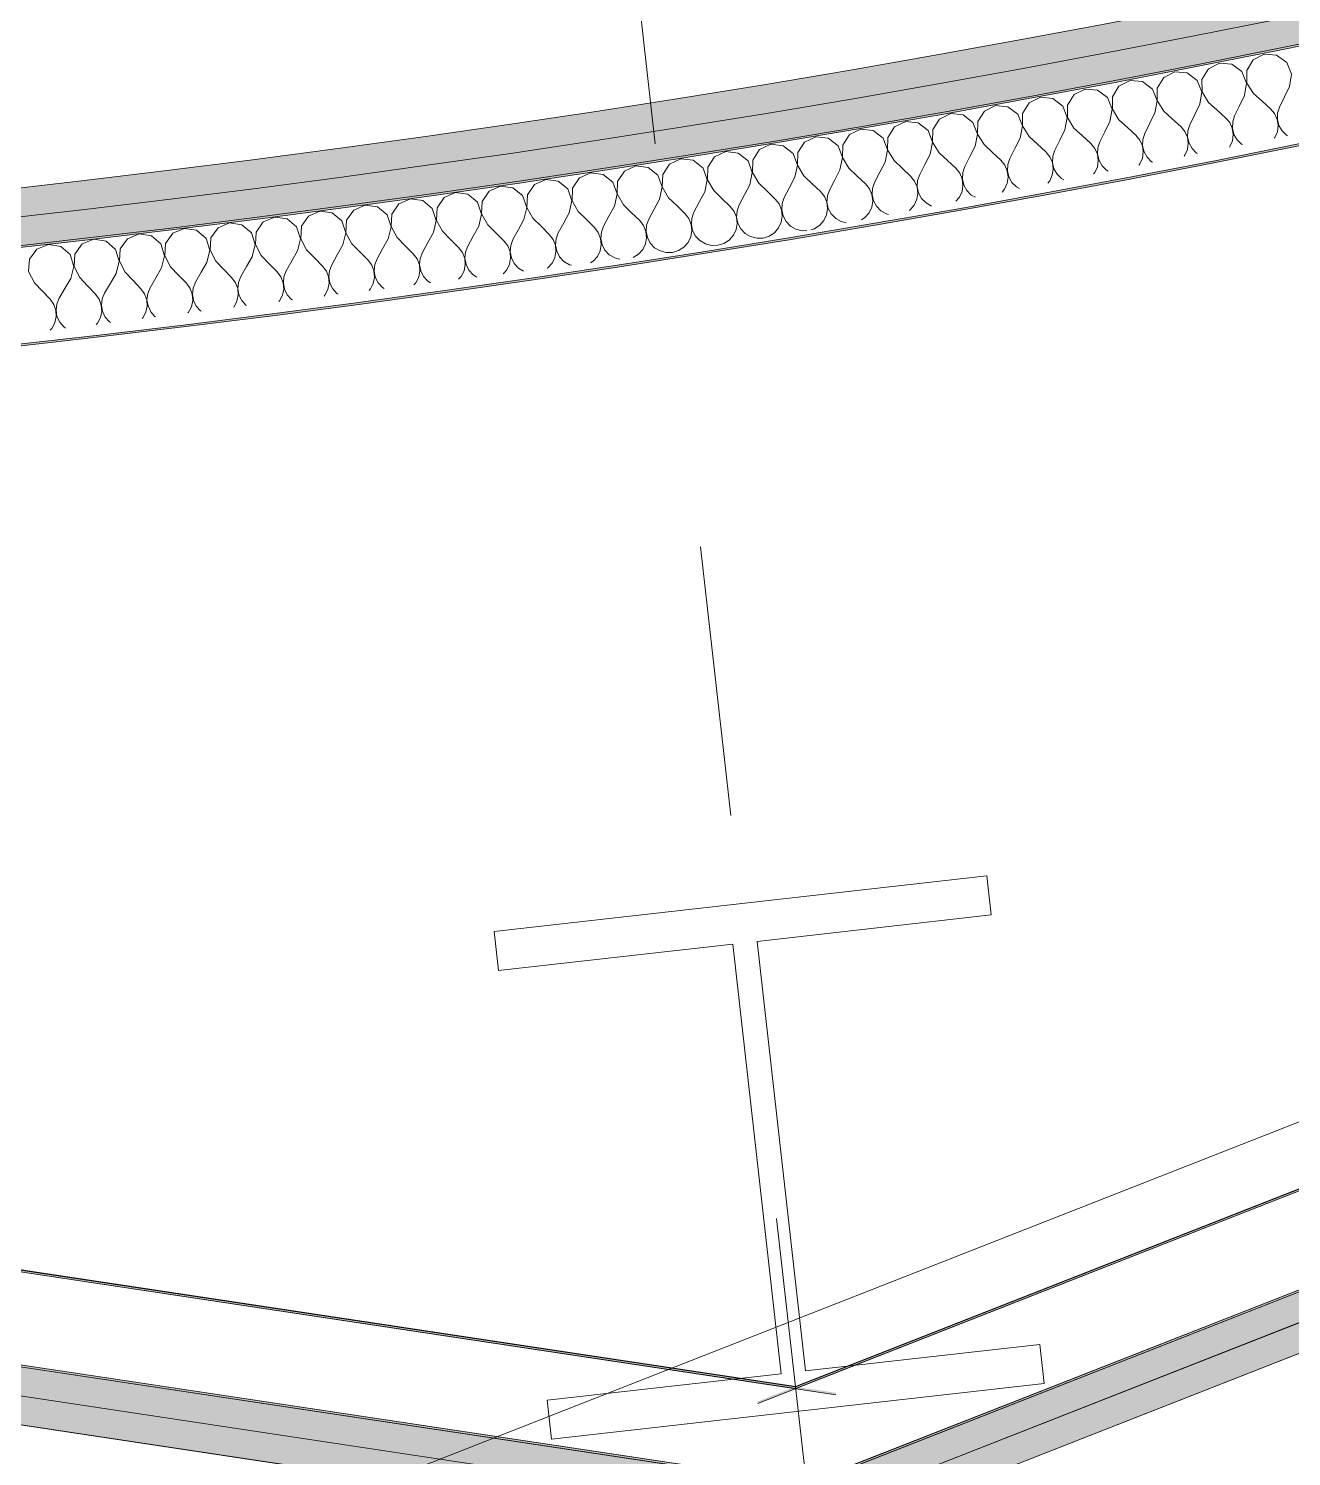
# Model space of a CAD drawing. Header units: millimetres. Extents: x -50172 to 90294, y -80883 to 25069.
# Drawn here: x -26104 to -25445, y -51457 to -50712 of the extents above; entities that cross this region are included whole.
import ezdxf
from ezdxf.enums import TextEntityAlignment as Align

# ---------------------------------------------------------------- set-up
doc = ezdxf.new("R2010")
doc.units = ezdxf.units.MM
doc.header["$MEASUREMENT"] = 0
doc.linetypes.add('Double Dashed', pattern=[1093.611073, 529.166651, -211.666656, 141.111112, -211.666656])
for name, color, linetype in [('A-25-M_Wall_Int', 7, 'Continuous'), ('COLUMN.IFC Import', 7, 'Continuous'), ('New_A-15-MG_Structural_Grid_Phase_2', 7, 'Continuous'), ('New_A-25-M_Wall_Int', 7, 'Continuous'), ('New_A-35-M_FFE-Zone', 7, 'Continuous')]:
    doc.layers.add(name, color=color, linetype=linetype)
for name, color, linetype, lineweight in [('A-25-M_Wall_Int_Pen_No__1', 7, 'Continuous', 13), ('COLUMN.IFC Import_Pen_No__2', 8, 'Continuous', 15), ('New_A-25-M_Wall_Int_Pen_No__1', 7, 'Continuous', 13), ('New_A-25-M_Wall_Int_Pen_No__150', 7, 'Continuous', 0), ('New_ArchiCAD Zone Stamps_Pen_No__9', 7, 'Continuous', 13)]:
    doc.layers.add(name, color=color, linetype=linetype, lineweight=lineweight)
for name, color, linetype, lineweight, true_color in [('A-25-M_Wall_Int_Pen_No__107', 7, 'Continuous', 15, 0xa6a6a6), ('A-25-M_Wall_Int_Pen_No__81', 7, 'Continuous', 20, 0x6a6a6a), ('New_A-15-MG_Structural_Grid_Phase_2_Pen_No__222', 7, 'Continuous', 13, 0x65af33), ('New_A-25-M_Wall_Int_Pen_No__107', 7, 'Continuous', 15, 0xa6a6a6), ('New_A-25-M_Wall_Int_Pen_No__81', 7, 'Continuous', 20, 0x6a6a6a), ('New_A-35-M_FFE-Zone_Pen_No__74', 7, 'Continuous', 20, 0x606060)]:
    doc.layers.add(name, color=color, linetype=linetype, lineweight=lineweight, true_color=true_color)
doc.styles.add('GENERATED_STYLE_1', font='')
doc.styles.add('GENERATED_STYLE_3', font='')
doc.styles.add('GENERATED_STYLE_4', font='')
doc.styles.get('GENERATED_STYLE_1').set_extended_font_data('Arial', bold=True)
doc.styles.get('GENERATED_STYLE_3').set_extended_font_data('Arial')
doc.styles.get('GENERATED_STYLE_4').set_extended_font_data('Swis721 BT')

# ---------------------------------------------------------------- blocks, each defined once
blk = doc.blocks.new('Lecture 1 First_INB 114R_2_1', base_point=(-22395.77, -55564.06))
at = {"layer": 'New_A-35-M_FFE-Zone_Pen_No__74', "linetype": 'Continuous'}
for p, q in [((-22189.3, -50005.7), (-25917.19, -51469.67)), ((-25917.19, -51469.67), (-29877.61, -50873.57))]:
    blk.add_line(p, q, dxfattribs=at)
at = {"layer": 'New_ArchiCAD Zone Stamps_Pen_No__9'}
for tag, height, style, p in [('ROOM_NAME', 250, 'GENERATED_STYLE_1', (-23019.34, -54095.69)), ('zoneNameLine2', 250, 'GENERATED_STYLE_1', (-23207.77, -54527.82)), ('ROOM_NUMBER', 200, 'GENERATED_STYLE_3', (-23396.2, -54948.53)), ('measuredAreaCode', 200, 'GENERATED_STYLE_3', (-23553.22, -55308.64)), ('DUMMY_649', 200, 'GENERATED_STYLE_3', (-23245.82, -55442.68)), ('DUMMY_650', 200, 'GENERATED_STYLE_3', (-22616.65, -55717.03)), ('DUMMY_651', 133.33, 'GENERATED_STYLE_3', (-22337.36, -55823.58))]:
    blk.add_attdef(tag, text='', height=height, rotation=336.44041, dxfattribs=dict(at, style=style)).set_placement(p, align=Align.TOP_LEFT)
blk = doc.blocks.new('*X403')
at = {"layer": 'New_A-25-M_Wall_Int_Pen_No__150', "linetype": 'Continuous'}
for p, q in [((-25464.77, -50728.35), (-25468.13, -50733.92)), ((-25458.98, -50725.38), (-25464.77, -50728.35)), ((-25452.5, -50725.89), (-25458.98, -50725.38)), ((-25447.25, -50729.73), (-25452.5, -50725.89)), ((-25444.79, -50735.76), (-25447.25, -50729.73)), ((-25505.68, -50734.59), (-25511.48, -50737.53)), ((-25499.2, -50735.14), (-25505.68, -50734.59)), ((-25493.97, -50739.02), (-25499.2, -50735.14)), ((-25488.12, -50732.98), (-25491.5, -50738.53)), ((-25482.32, -50730.02), (-25488.12, -50732.98)), ((-25475.84, -50730.55), (-25482.32, -50730.02)), ((-25470.6, -50734.41), (-25475.84, -50730.55)), ((-25468.17, -50740.45), (-25470.6, -50734.41)), ((-25468.13, -50733.92), (-25468.07, -50740.43)), ((-25445.88, -50742.17), (-25444.79, -50735.76)), ((-25552.43, -50743.51), (-25558.25, -50746.41)), ((-25545.95, -50744.1), (-25552.43, -50743.51)), ((-25540.75, -50748.01), (-25545.95, -50744.1)), ((-25534.86, -50742), (-25538.28, -50747.54)), ((-25529.05, -50739.09), (-25534.86, -50742)), ((-25522.57, -50739.66), (-25529.05, -50739.09)), ((-25517.35, -50743.55), (-25522.57, -50739.66)), ((-25514.96, -50749.6), (-25517.35, -50743.55)), ((-25511.48, -50737.53), (-25514.88, -50743.07)), ((-25514.88, -50743.07), (-25514.86, -50749.58)), ((-25491.56, -50745.06), (-25493.97, -50739.02)), ((-25491.5, -50738.53), (-25491.46, -50745.04)), ((-25469.27, -50746.86), (-25468.17, -50740.45)), ((-25468.07, -50740.43), (-25464.59, -50745.93)), ((-25445.88, -50742.17), (-25448.45, -50747.55)), ((-25599.24, -50752.13), (-25605.08, -50754.99)), ((-25592.77, -50752.76), (-25599.24, -50752.13)), ((-25581.66, -50750.73), (-25585.11, -50756.25)), ((-25575.83, -50747.85), (-25581.66, -50750.73)), ((-25569.35, -50748.47), (-25575.83, -50747.85)), ((-25564.16, -50752.39), (-25569.35, -50748.47)), ((-25561.69, -50751.93), (-25561.71, -50758.44)), ((-25558.25, -50746.41), (-25561.69, -50751.93)), ((-25538.37, -50754.06), (-25540.75, -50748.01)), ((-25538.28, -50747.54), (-25538.28, -50754.05)), ((-25516.11, -50756), (-25514.96, -50749.6)), ((-25514.86, -50749.58), (-25511.42, -50755.1)), ((-25492.68, -50751.47), (-25495.29, -50756.83)), ((-25492.68, -50751.47), (-25491.56, -50745.06)), ((-25491.46, -50745.04), (-25488, -50750.55)), ((-25488, -50750.55), (-25483.57, -50754.54)), ((-25471.86, -50752.23), (-25474.45, -50757.59)), ((-25469.27, -50746.86), (-25471.86, -50752.23)), ((-25464.59, -50745.93), (-25460.15, -50749.9)), ((-25460.15, -50749.9), (-25455.71, -50753.86)), ((-25448.45, -50747.55), (-25451.02, -50752.92)), ((-25628.51, -50759.17), (-25632, -50764.66)), ((-25622.66, -50756.33), (-25628.51, -50759.17)), ((-25616.19, -50756.98), (-25622.66, -50756.33)), ((-25611.03, -50760.93), (-25616.19, -50756.98)), ((-25605.08, -50754.99), (-25608.55, -50760.49)), ((-25587.59, -50756.7), (-25592.77, -50752.76)), ((-25585.25, -50762.77), (-25587.59, -50756.7)), ((-25585.11, -50756.25), (-25585.16, -50762.75)), ((-25561.81, -50758.46), (-25564.16, -50752.39)), ((-25562.99, -50764.85), (-25561.81, -50758.46)), ((-25561.71, -50758.44), (-25558.3, -50763.98)), ((-25539.54, -50760.47), (-25538.37, -50754.06)), ((-25538.28, -50754.05), (-25534.86, -50759.58)), ((-25534.86, -50759.58), (-25530.45, -50763.59)), ((-25516.11, -50756), (-25518.73, -50761.36)), ((-25511.42, -50755.1), (-25507, -50759.1)), ((-25507, -50759.1), (-25502.58, -50763.1)), ((-25495.29, -50756.83), (-25497.89, -50762.19)), ((-25483.57, -50754.54), (-25479.14, -50758.52)), ((-25477.02, -50761.03), (-25479.14, -50758.52)), ((-25474.45, -50757.59), (-25475.46, -50760.72)), ((-25453.58, -50756.37), (-25455.71, -50753.86)), ((-25452.22, -50759.36), (-25453.58, -50756.37)), ((-25451.73, -50762.61), (-25452.22, -50759.36)), ((-25452.02, -50756.06), (-25452.12, -50759.34)), ((-25452.12, -50759.34), (-25451.32, -50762.52)), ((-25451.02, -50752.92), (-25452.02, -50756.06)), ((-25669.55, -50764.5), (-25675.42, -50767.3)), ((-25663.09, -50765.19), (-25669.55, -50764.5)), ((-25657.95, -50769.18), (-25663.09, -50765.19)), ((-25651.96, -50763.27), (-25655.47, -50768.75)), ((-25646.1, -50760.45), (-25651.96, -50763.27)), ((-25639.63, -50761.12), (-25646.1, -50760.45)), ((-25634.48, -50765.1), (-25639.63, -50761.12)), ((-25632.18, -50771.18), (-25634.48, -50765.1)), ((-25632, -50764.66), (-25632.09, -50771.17)), ((-25608.71, -50767.01), (-25611.03, -50760.93)), ((-25609.94, -50773.4), (-25608.71, -50767.01)), ((-25608.55, -50760.49), (-25608.61, -50767)), ((-25608.61, -50767), (-25605.24, -50772.56)), ((-25586.46, -50769.17), (-25585.25, -50762.77)), ((-25585.16, -50762.75), (-25581.77, -50768.31)), ((-25562.99, -50764.85), (-25565.65, -50770.19)), ((-25558.3, -50763.98), (-25553.91, -50768.01)), ((-25542.18, -50765.81), (-25544.82, -50771.15)), ((-25539.54, -50760.47), (-25542.18, -50765.81)), ((-25530.45, -50763.59), (-25526.04, -50767.6)), ((-25521.35, -50766.71), (-25522.38, -50769.83)), ((-25518.73, -50761.36), (-25521.35, -50766.71)), ((-25500.47, -50765.61), (-25502.58, -50763.1)), ((-25499.13, -50768.61), (-25500.47, -50765.61)), ((-25498.91, -50765.31), (-25499.03, -50768.59)), ((-25497.89, -50762.19), (-25498.91, -50765.31)), ((-25475.66, -50764.02), (-25477.02, -50761.03)), ((-25475.19, -50767.27), (-25475.66, -50764.02)), ((-25475.46, -50760.72), (-25475.57, -50764)), ((-25475.57, -50764), (-25474.78, -50767.19)), ((-25474.78, -50767.19), (-25473.14, -50770.04)), ((-25453.45, -50768.89), (-25452.15, -50765.87)), ((-25452.15, -50765.87), (-25451.73, -50762.61)), ((-25451.32, -50762.52), (-25449.67, -50765.37)), ((-25449.67, -50765.37), (-25447.31, -50767.65)), ((-25716.49, -50772.37), (-25722.38, -50775.14)), ((-25710.03, -50773.11), (-25716.49, -50772.37)), ((-25704.91, -50777.13), (-25710.03, -50773.11)), ((-25698.89, -50771.26), (-25702.43, -50776.72)), ((-25693.02, -50768.47), (-25698.89, -50771.26)), ((-25686.55, -50769.19), (-25693.02, -50768.47)), ((-25681.42, -50773.19), (-25686.55, -50769.19)), ((-25679.16, -50779.29), (-25681.42, -50773.19)), ((-25678.94, -50772.77), (-25679.07, -50779.28)), ((-25675.42, -50767.3), (-25678.94, -50772.77)), ((-25655.67, -50775.28), (-25657.95, -50769.18)), ((-25655.47, -50768.75), (-25655.57, -50775.26)), ((-25633.43, -50777.57), (-25632.18, -50771.18)), ((-25632.09, -50771.17), (-25628.73, -50776.74)), ((-25609.94, -50773.4), (-25612.63, -50778.72)), ((-25605.24, -50772.56), (-25600.88, -50776.62)), ((-25589.13, -50774.49), (-25591.8, -50779.82)), ((-25586.46, -50769.17), (-25589.13, -50774.49)), ((-25581.77, -50768.31), (-25577.39, -50772.35)), ((-25577.39, -50772.35), (-25573, -50776.39)), ((-25565.65, -50770.19), (-25568.31, -50775.52)), ((-25553.91, -50768.01), (-25549.52, -50772.03)), ((-25547.42, -50774.56), (-25549.52, -50772.03)), ((-25546.1, -50777.57), (-25547.42, -50774.56)), ((-25545.86, -50774.27), (-25546, -50777.55)), ((-25544.82, -50771.15), (-25545.86, -50774.27)), ((-25523.94, -50770.13), (-25526.04, -50767.6)), ((-25522.61, -50773.13), (-25523.94, -50770.13)), ((-25522.15, -50776.38), (-25522.61, -50773.13)), ((-25522.38, -50769.83), (-25522.51, -50773.11)), ((-25522.51, -50773.11), (-25521.74, -50776.3)), ((-25498.66, -50771.86), (-25499.13, -50768.61)), ((-25499.1, -50775.12), (-25498.66, -50771.86)), ((-25499.03, -50768.59), (-25498.25, -50771.78)), ((-25498.25, -50771.78), (-25496.62, -50774.64)), ((-25496.62, -50774.64), (-25494.27, -50776.94)), ((-25477.2, -50773.87), (-25476.93, -50773.55)), ((-25476.93, -50773.55), (-25475.62, -50770.53)), ((-25475.62, -50770.53), (-25475.19, -50767.27)), ((-25473.14, -50770.04), (-25470.78, -50772.33)), ((-25470.78, -50772.33), (-25470.41, -50772.53)), ((-25453.74, -50769.24), (-25453.45, -50768.89)), ((-25447.31, -50767.65), (-25446.87, -50767.89)), ((-25763.48, -50779.95), (-25769.38, -50782.68)), ((-25757.02, -50780.73), (-25763.48, -50779.95)), ((-25751.93, -50784.78), (-25757.02, -50780.73)), ((-25745.88, -50778.95), (-25749.45, -50784.38)), ((-25739.98, -50776.2), (-25745.88, -50778.95)), ((-25733.52, -50776.96), (-25739.98, -50776.2)), ((-25728.42, -50780.99), (-25733.52, -50776.96)), ((-25726.2, -50787.11), (-25728.42, -50780.99)), ((-25725.94, -50780.59), (-25726.1, -50787.09)), ((-25722.38, -50775.14), (-25725.94, -50780.59)), ((-25702.67, -50783.24), (-25704.91, -50777.13)), ((-25702.43, -50776.72), (-25702.58, -50783.22)), ((-25680.45, -50785.67), (-25679.16, -50779.29)), ((-25679.07, -50779.28), (-25675.75, -50784.88)), ((-25656.94, -50781.66), (-25659.66, -50786.96)), ((-25656.94, -50781.66), (-25655.67, -50775.28)), ((-25655.57, -50775.26), (-25652.23, -50780.85)), ((-25652.23, -50780.85), (-25647.89, -50784.93)), ((-25633.43, -50777.57), (-25636.13, -50782.88)), ((-25628.73, -50776.74), (-25624.38, -50780.81)), ((-25624.38, -50780.81), (-25620.02, -50784.87)), ((-25612.63, -50778.72), (-25615.32, -50784.04)), ((-25600.88, -50776.62), (-25596.51, -50780.67)), ((-25594.43, -50783.21), (-25596.51, -50780.67)), ((-25591.8, -50779.82), (-25592.86, -50782.93)), ((-25570.92, -50778.92), (-25573, -50776.39)), ((-25569.6, -50781.94), (-25570.92, -50778.92)), ((-25569.17, -50785.19), (-25569.6, -50781.94)), ((-25569.35, -50778.64), (-25569.51, -50781.92)), ((-25569.51, -50781.92), (-25568.76, -50785.12)), ((-25568.31, -50775.52), (-25569.35, -50778.64)), ((-25546.11, -50784.08), (-25545.65, -50780.82)), ((-25545.65, -50780.82), (-25546.1, -50777.57)), ((-25546, -50777.55), (-25545.24, -50780.75)), ((-25545.24, -50780.75), (-25543.63, -50783.61)), ((-25523.93, -50782.64), (-25522.6, -50779.64)), ((-25522.6, -50779.64), (-25522.15, -50776.38)), ((-25521.74, -50776.3), (-25520.12, -50779.16)), ((-25520.12, -50779.16), (-25517.78, -50781.47)), ((-25517.78, -50781.47), (-25517.22, -50781.77)), ((-25500.75, -50778.52), (-25500.42, -50778.13)), ((-25500.42, -50778.13), (-25499.1, -50775.12)), ((-25494.27, -50776.94), (-25493.86, -50777.16)), ((-25810.52, -50787.23), (-25816.44, -50789.92)), ((-25804.06, -50788.05), (-25810.52, -50787.23)), ((-25799, -50792.13), (-25804.06, -50788.05)), ((-25792.9, -50786.34), (-25796.51, -50791.75)), ((-25786.99, -50783.63), (-25792.9, -50786.34)), ((-25780.54, -50784.42), (-25786.99, -50783.63)), ((-25775.46, -50788.49), (-25780.54, -50784.42)), ((-25773.28, -50794.62), (-25775.46, -50788.49)), ((-25772.98, -50788.1), (-25773.18, -50794.61)), ((-25769.38, -50782.68), (-25772.98, -50788.1)), ((-25749.73, -50790.9), (-25751.93, -50784.78)), ((-25749.45, -50784.38), (-25749.64, -50790.89)), ((-25727.53, -50793.48), (-25726.2, -50787.11)), ((-25726.1, -50787.09), (-25722.82, -50792.71)), ((-25703.98, -50789.61), (-25702.67, -50783.24)), ((-25702.58, -50783.22), (-25699.28, -50788.83)), ((-25699.28, -50788.83), (-25694.96, -50792.94)), ((-25680.45, -50785.67), (-25683.19, -50790.96)), ((-25675.75, -50784.88), (-25671.42, -50788.97)), ((-25671.42, -50788.97), (-25667.09, -50793.06)), ((-25659.66, -50786.96), (-25662.38, -50792.26)), ((-25647.89, -50784.93), (-25643.55, -50789.01)), ((-25641.49, -50791.56), (-25643.55, -50789.01)), ((-25638.84, -50788.19), (-25639.92, -50791.29)), ((-25636.13, -50782.88), (-25638.84, -50788.19)), ((-25617.95, -50787.43), (-25620.02, -50784.87)), ((-25616.65, -50790.45), (-25617.95, -50787.43)), ((-25616.38, -50787.15), (-25616.56, -50790.43)), ((-25615.32, -50784.04), (-25616.38, -50787.15)), ((-25593.12, -50786.23), (-25594.43, -50783.21)), ((-25593.18, -50792.74), (-25592.7, -50789.48)), ((-25592.7, -50789.48), (-25593.12, -50786.23)), ((-25592.86, -50782.93), (-25593.03, -50786.21)), ((-25593.03, -50786.21), (-25592.29, -50789.41)), ((-25592.29, -50789.41), (-25590.69, -50792.29)), ((-25570.99, -50791.44), (-25569.64, -50788.44)), ((-25569.64, -50788.44), (-25569.17, -50785.19)), ((-25568.76, -50785.12), (-25567.16, -50787.99)), ((-25567.16, -50787.99), (-25564.83, -50790.31)), ((-25548.12, -50787.87), (-25547.45, -50787.08)), ((-25547.45, -50787.08), (-25546.11, -50784.08)), ((-25543.63, -50783.61), (-25541.29, -50785.93)), ((-25541.29, -50785.93), (-25540.49, -50786.37)), ((-25524.38, -50783.19), (-25523.93, -50782.64)), ((-25863.53, -50796.86), (-25867.2, -50802.24)), ((-25857.6, -50794.21), (-25863.53, -50796.86)), ((-25851.15, -50795.07), (-25857.6, -50794.21)), ((-25846.11, -50799.18), (-25851.15, -50795.07)), ((-25839.98, -50793.43), (-25843.62, -50798.82)), ((-25834.05, -50790.76), (-25839.98, -50793.43)), ((-25827.6, -50791.59), (-25834.05, -50790.76)), ((-25822.55, -50795.7), (-25827.6, -50791.59)), ((-25820.41, -50801.84), (-25822.55, -50795.7)), ((-25820.06, -50795.32), (-25820.31, -50801.82)), ((-25816.44, -50789.92), (-25820.06, -50795.32)), ((-25796.84, -50798.27), (-25799, -50792.13)), ((-25796.51, -50791.75), (-25796.74, -50798.25)), ((-25774.65, -50800.98), (-25773.28, -50794.62)), ((-25773.18, -50794.61), (-25769.94, -50800.25)), ((-25751.08, -50797.27), (-25749.73, -50790.9)), ((-25749.64, -50790.89), (-25746.37, -50796.52)), ((-25746.37, -50796.52), (-25742.08, -50800.65)), ((-25727.53, -50793.48), (-25730.3, -50798.75)), ((-25722.82, -50792.71), (-25718.52, -50796.83)), ((-25718.52, -50796.83), (-25714.21, -50800.95)), ((-25706.74, -50794.9), (-25709.5, -50800.18)), ((-25703.98, -50789.61), (-25706.74, -50794.9)), ((-25694.96, -50792.94), (-25690.64, -50797.05)), ((-25685.93, -50796.25), (-25687.03, -50799.35)), ((-25683.19, -50790.96), (-25685.93, -50796.25)), ((-25665.03, -50795.63), (-25667.09, -50793.06)), ((-25663.76, -50798.66), (-25665.03, -50795.63)), ((-25663.47, -50795.36), (-25663.66, -50798.64)), ((-25662.38, -50792.26), (-25663.47, -50795.36)), ((-25640.2, -50794.59), (-25641.49, -50791.56)), ((-25639.79, -50797.85), (-25640.2, -50794.59)), ((-25639.92, -50791.29), (-25640.11, -50794.57)), ((-25640.11, -50794.57), (-25639.38, -50797.78)), ((-25618.1, -50799.94), (-25616.73, -50796.95)), ((-25616.73, -50796.95), (-25616.24, -50793.7)), ((-25616.24, -50793.7), (-25616.65, -50790.45)), ((-25616.56, -50790.43), (-25615.83, -50793.63)), ((-25615.83, -50793.63), (-25614.25, -50796.51)), ((-25614.25, -50796.51), (-25611.93, -50798.85)), ((-25595.87, -50797.3), (-25594.54, -50795.73)), ((-25594.54, -50795.73), (-25593.18, -50792.74)), ((-25590.69, -50792.29), (-25588.37, -50794.62)), ((-25588.37, -50794.62), (-25586.78, -50795.51)), ((-25571.95, -50792.58), (-25570.99, -50791.44)), ((-25564.83, -50790.31), (-25563.68, -50790.95)), ((-25928.3, -50804.12), (-25934.26, -50806.72)), ((-25921.86, -50805.04), (-25928.3, -50804.12)), ((-25910.68, -50803.51), (-25914.37, -50808.86)), ((-25904.72, -50800.89), (-25910.68, -50803.51)), ((-25898.28, -50801.79), (-25904.72, -50800.89)), ((-25893.27, -50805.94), (-25898.28, -50801.79)), ((-25887.1, -50800.22), (-25890.78, -50805.59)), ((-25881.15, -50797.59), (-25887.1, -50800.22)), ((-25874.71, -50798.47), (-25881.15, -50797.59)), ((-25869.68, -50802.6), (-25874.71, -50798.47)), ((-25867.58, -50808.76), (-25869.68, -50802.6)), ((-25867.2, -50802.24), (-25867.49, -50808.74)), ((-25843.99, -50805.34), (-25846.11, -50799.18)), ((-25843.62, -50798.82), (-25843.89, -50805.32)), ((-25821.82, -50808.19), (-25820.41, -50801.84)), ((-25820.31, -50801.82), (-25817.1, -50807.48)), ((-25798.23, -50804.63), (-25796.84, -50798.27)), ((-25796.74, -50798.25), (-25793.51, -50803.9)), ((-25793.51, -50803.9), (-25789.25, -50808.07)), ((-25774.65, -50800.98), (-25777.45, -50806.24)), ((-25769.94, -50800.25), (-25765.66, -50804.4)), ((-25765.66, -50804.4), (-25761.38, -50808.54)), ((-25753.87, -50802.53), (-25756.66, -50807.8)), ((-25751.08, -50797.27), (-25753.87, -50802.53)), ((-25742.08, -50800.65), (-25737.79, -50804.79)), ((-25733.07, -50804.03), (-25734.19, -50807.12)), ((-25730.3, -50798.75), (-25733.07, -50804.03)), ((-25712.17, -50803.53), (-25714.21, -50800.95)), ((-25710.92, -50806.57), (-25712.17, -50803.53)), ((-25710.6, -50803.27), (-25710.82, -50806.55)), ((-25709.5, -50800.18), (-25710.6, -50803.27)), ((-25688.6, -50799.62), (-25690.64, -50797.05)), ((-25687.33, -50802.65), (-25688.6, -50799.62)), ((-25686.95, -50805.91), (-25687.33, -50802.65)), ((-25687.03, -50799.35), (-25687.24, -50802.63)), ((-25687.24, -50802.63), (-25686.54, -50805.84)), ((-25663.88, -50805.16), (-25663.36, -50801.92)), ((-25663.36, -50801.92), (-25663.76, -50798.66)), ((-25663.66, -50798.64), (-25662.95, -50801.85)), ((-25662.95, -50801.85), (-25661.39, -50804.74)), ((-25643.82, -50806.58), (-25641.68, -50804.08)), ((-25641.68, -50804.08), (-25640.3, -50801.09)), ((-25640.3, -50801.09), (-25639.79, -50797.85)), ((-25639.38, -50797.78), (-25637.81, -50800.66)), ((-25637.81, -50800.66), (-25635.5, -50803.01)), ((-25635.5, -50803.01), (-25632.73, -50804.58)), ((-25619.89, -50802.05), (-25618.1, -50799.94)), ((-25611.93, -50798.85), (-25609.79, -50800.05)), ((-25975.48, -50810.35), (-25981.46, -50812.91)), ((-25969.05, -50811.31), (-25975.48, -50810.35)), ((-25964.08, -50815.51), (-25969.05, -50811.31)), ((-25957.86, -50809.85), (-25961.59, -50815.18)), ((-25951.89, -50807.27), (-25957.86, -50809.85)), ((-25945.45, -50808.21), (-25951.89, -50807.27)), ((-25940.47, -50812.39), (-25945.45, -50808.21)), ((-25934.26, -50806.72), (-25937.97, -50812.06)), ((-25916.86, -50809.2), (-25921.86, -50805.04)), ((-25914.8, -50815.37), (-25916.86, -50809.2)), ((-25914.37, -50808.86), (-25914.7, -50815.36)), ((-25891.18, -50812.1), (-25893.27, -50805.94)), ((-25890.78, -50805.59), (-25891.09, -50812.09)), ((-25869.03, -50815.1), (-25867.58, -50808.76)), ((-25867.49, -50808.74), (-25864.31, -50814.42)), ((-25845.42, -50811.68), (-25848.27, -50816.91)), ((-25845.42, -50811.68), (-25843.99, -50805.34)), ((-25843.89, -50805.32), (-25840.7, -50810.99)), ((-25840.7, -50810.99), (-25836.46, -50815.18)), ((-25821.82, -50808.19), (-25824.66, -50813.43)), ((-25817.1, -50807.48), (-25812.85, -50811.66)), ((-25812.85, -50811.66), (-25808.6, -50815.84)), ((-25801.05, -50809.87), (-25803.87, -50815.12)), ((-25798.23, -50804.63), (-25801.05, -50809.87)), ((-25789.25, -50808.07), (-25784.98, -50812.23)), ((-25780.26, -50811.5), (-25781.4, -50814.58)), ((-25777.45, -50806.24), (-25780.26, -50811.5)), ((-25759.36, -50811.13), (-25761.38, -50808.54)), ((-25758.12, -50814.18), (-25759.36, -50811.13)), ((-25757.79, -50810.89), (-25758.03, -50814.16)), ((-25756.66, -50807.8), (-25757.79, -50810.89)), ((-25735.76, -50807.37), (-25737.79, -50804.79)), ((-25734.51, -50810.41), (-25735.76, -50807.37)), ((-25734.15, -50813.67), (-25734.51, -50810.41)), ((-25734.19, -50807.12), (-25734.42, -50810.39)), ((-25734.42, -50810.39), (-25733.74, -50813.61)), ((-25711.08, -50813.07), (-25710.54, -50809.83)), ((-25710.54, -50809.83), (-25710.92, -50806.57)), ((-25710.82, -50806.55), (-25710.13, -50809.76)), ((-25710.13, -50809.76), (-25708.58, -50812.66)), ((-25688.87, -50812.13), (-25687.47, -50809.15)), ((-25687.47, -50809.15), (-25686.95, -50805.91)), ((-25686.54, -50805.84), (-25684.98, -50808.74)), ((-25684.98, -50808.74), (-25682.69, -50811.1)), ((-25682.69, -50811.1), (-25679.83, -50812.74)), ((-25669.14, -50811.77), (-25667.42, -50810.64)), ((-25667.42, -50810.64), (-25665.27, -50808.14)), ((-25665.27, -50808.14), (-25663.88, -50805.16)), ((-25661.39, -50804.74), (-25659.09, -50807.09)), ((-25659.09, -50807.09), (-25656.23, -50808.72)), ((-25656.23, -50808.72), (-25655.12, -50809)), ((-25644.23, -50806.85), (-25643.82, -50806.58)), ((-26046.34, -50819.14), (-26052.34, -50821.64)), ((-26039.91, -50820.16), (-26046.34, -50819.14)), ((-26028.7, -50818.8), (-26032.48, -50824.1)), ((-26022.71, -50816.28), (-26028.7, -50818.8)), ((-26016.28, -50817.28), (-26022.71, -50816.28)), ((-26011.34, -50821.51), (-26016.28, -50817.28)), ((-26005.08, -50815.89), (-26008.84, -50821.2)), ((-25999.09, -50813.35), (-26005.08, -50815.89)), ((-25992.66, -50814.34), (-25999.09, -50813.35)), ((-25987.7, -50818.55), (-25992.66, -50814.34)), ((-25985.7, -50824.74), (-25987.7, -50818.55)), ((-25985.21, -50818.23), (-25985.6, -50824.73)), ((-25981.46, -50812.91), (-25985.21, -50818.23)), ((-25962.05, -50821.69), (-25964.08, -50815.51)), ((-25961.59, -50815.18), (-25961.96, -50821.68)), ((-25938.42, -50818.57), (-25940.47, -50812.39)), ((-25939.93, -50824.9), (-25938.42, -50818.57)), ((-25937.97, -50812.06), (-25938.33, -50818.56)), ((-25938.33, -50818.56), (-25935.2, -50824.27)), ((-25916.29, -50821.71), (-25914.8, -50815.37)), ((-25914.7, -50815.36), (-25911.56, -50821.06)), ((-25892.66, -50818.44), (-25895.54, -50823.65)), ((-25892.66, -50818.44), (-25891.18, -50812.1)), ((-25891.09, -50812.09), (-25887.93, -50817.78)), ((-25887.93, -50817.78), (-25883.72, -50822)), ((-25869.03, -50815.1), (-25871.9, -50820.32)), ((-25864.31, -50814.42), (-25860.09, -50818.63)), ((-25860.09, -50818.63), (-25855.86, -50822.83)), ((-25848.27, -50816.91), (-25851.13, -50822.14)), ((-25836.46, -50815.18), (-25832.22, -50819.37)), ((-25830.23, -50821.98), (-25832.22, -50819.37)), ((-25827.5, -50818.67), (-25828.65, -50821.75)), ((-25824.66, -50813.43), (-25827.5, -50818.67)), ((-25806.59, -50818.44), (-25808.6, -50815.84)), ((-25805.37, -50821.49), (-25806.59, -50818.44)), ((-25805.02, -50818.2), (-25805.28, -50821.48)), ((-25803.87, -50815.12), (-25805.02, -50818.2)), ((-25782.97, -50814.82), (-25784.98, -50812.23)), ((-25781.74, -50817.87), (-25782.97, -50814.82)), ((-25781.4, -50821.14), (-25781.74, -50817.87)), ((-25781.4, -50814.58), (-25781.65, -50817.86)), ((-25781.65, -50817.86), (-25780.99, -50821.07)), ((-25758.32, -50820.68), (-25757.77, -50817.44)), ((-25757.77, -50817.44), (-25758.12, -50814.18)), ((-25758.03, -50814.16), (-25757.36, -50817.38)), ((-25757.36, -50817.38), (-25755.83, -50820.29)), ((-25736.11, -50819.88), (-25734.69, -50816.91)), ((-25734.69, -50816.91), (-25734.15, -50813.67)), ((-25733.74, -50813.61), (-25732.2, -50816.51)), ((-25732.2, -50816.51), (-25729.92, -50818.89)), ((-25729.92, -50818.89), (-25727.08, -50820.55)), ((-25717.42, -50820.32), (-25714.65, -50818.53)), ((-25714.65, -50818.53), (-25712.48, -50816.05)), ((-25712.48, -50816.05), (-25711.08, -50813.07)), ((-25708.58, -50812.66), (-25706.3, -50815.03)), ((-25706.3, -50815.03), (-25703.45, -50816.68)), ((-25703.45, -50816.68), (-25700.25, -50817.5)), ((-25700.25, -50817.5), (-25697.83, -50817.43)), ((-25695.64, -50817), (-25693.79, -50816.42)), ((-25693.79, -50816.42), (-25691.03, -50814.62)), ((-25691.03, -50814.62), (-25688.87, -50812.13)), ((-25679.83, -50812.74), (-25677.29, -50813.38)), ((-26093.61, -50824.62), (-26099.63, -50827.08)), ((-26087.2, -50825.68), (-26093.61, -50824.62)), ((-26082.29, -50829.96), (-26087.2, -50825.68)), ((-26075.98, -50824.4), (-26079.79, -50829.67)), ((-26069.97, -50821.91), (-26075.98, -50824.4)), ((-26063.55, -50822.96), (-26069.97, -50821.91)), ((-26058.63, -50827.22), (-26063.55, -50822.96)), ((-26052.34, -50821.64), (-26056.13, -50826.92)), ((-26034.98, -50824.4), (-26039.91, -50820.16)), ((-26033.01, -50830.6), (-26034.98, -50824.4)), ((-26032.48, -50824.1), (-26032.92, -50830.59)), ((-26009.35, -50827.71), (-26011.34, -50821.51)), ((-26008.84, -50821.2), (-26009.26, -50827.7)), ((-25987.25, -50831.06), (-25985.7, -50824.74)), ((-25985.6, -50824.73), (-25982.52, -50830.45)), ((-25963.59, -50828.02), (-25962.05, -50821.69)), ((-25961.96, -50821.68), (-25958.86, -50827.4)), ((-25939.93, -50824.9), (-25942.85, -50830.09)), ((-25935.2, -50824.27), (-25931.02, -50828.51)), ((-25916.29, -50821.71), (-25919.19, -50826.91)), ((-25911.56, -50821.06), (-25907.37, -50825.29)), ((-25907.37, -50825.29), (-25903.17, -50829.52)), ((-25895.54, -50823.65), (-25898.43, -50828.86)), ((-25883.72, -50822), (-25879.51, -50826.21)), ((-25877.53, -50828.83), (-25879.51, -50826.21)), ((-25874.78, -50825.54), (-25875.95, -50828.61)), ((-25871.9, -50820.32), (-25874.78, -50825.54)), ((-25853.87, -50825.44), (-25855.86, -50822.83)), ((-25852.67, -50828.5), (-25853.87, -50825.44)), ((-25852.3, -50825.21), (-25852.58, -50828.49)), ((-25851.13, -50822.14), (-25852.3, -50825.21)), ((-25829.02, -50825.03), (-25830.23, -50821.98)), ((-25828.7, -50828.3), (-25829.02, -50825.03)), ((-25828.65, -50821.75), (-25828.92, -50825.02)), ((-25828.92, -50825.02), (-25828.28, -50828.24)), ((-25805.62, -50827.99), (-25805.04, -50824.76)), ((-25805.04, -50824.76), (-25805.37, -50821.49)), ((-25805.28, -50821.48), (-25804.63, -50824.7)), ((-25804.63, -50824.7), (-25803.12, -50827.61)), ((-25783.4, -50827.34), (-25781.97, -50824.38)), ((-25781.97, -50824.38), (-25781.4, -50821.14)), ((-25780.99, -50821.07), (-25779.47, -50823.99)), ((-25779.47, -50823.99), (-25777.21, -50826.38)), ((-25777.21, -50826.38), (-25774.37, -50828.06)), ((-25764.72, -50827.89), (-25761.94, -50826.11)), ((-25761.94, -50826.11), (-25759.75, -50823.65)), ((-25759.75, -50823.65), (-25758.32, -50820.68)), ((-25755.83, -50820.29), (-25753.56, -50822.67)), ((-25753.56, -50822.67), (-25750.72, -50824.34)), ((-25750.72, -50824.34), (-25747.53, -50825.17)), ((-25747.53, -50825.17), (-25744.22, -50825.11)), ((-25744.22, -50825.11), (-25741.06, -50824.14)), ((-25741.06, -50824.14), (-25738.29, -50822.36)), ((-25738.29, -50822.36), (-25736.11, -50819.88)), ((-25727.08, -50820.55), (-25723.88, -50821.37)), ((-25723.88, -50821.37), (-25720.58, -50821.29)), ((-25720.58, -50821.29), (-25717.42, -50820.32)), ((-26103.46, -50832.34), (-26103.96, -50838.83)), ((-26099.63, -50827.08), (-26103.46, -50832.34)), ((-26080.36, -50836.17), (-26082.29, -50829.96)), ((-26079.79, -50829.67), (-26080.27, -50836.16)), ((-26056.68, -50833.43), (-26058.63, -50827.22)), ((-26058.3, -50839.73), (-26056.68, -50833.43)), ((-26056.13, -50826.92), (-26056.59, -50833.41)), ((-26056.59, -50833.41), (-26053.56, -50839.17)), ((-26034.61, -50836.91), (-26033.01, -50830.6)), ((-26032.92, -50830.59), (-26029.87, -50836.34)), ((-26010.92, -50834.02), (-26013.89, -50839.19)), ((-26010.92, -50834.02), (-26009.35, -50827.71)), ((-26009.26, -50827.7), (-26006.19, -50833.44)), ((-26006.19, -50833.44), (-26002.05, -50837.72)), ((-25987.25, -50831.06), (-25990.2, -50836.23)), ((-25982.52, -50830.45), (-25978.36, -50834.72)), ((-25966.52, -50833.2), (-25969.46, -50838.38)), ((-25963.59, -50828.02), (-25966.52, -50833.2)), ((-25958.86, -50827.4), (-25954.69, -50831.65)), ((-25954.69, -50831.65), (-25950.51, -50835.91)), ((-25942.85, -50830.09), (-25945.78, -50835.28)), ((-25931.02, -50828.51), (-25926.84, -50832.75)), ((-25924.87, -50835.39), (-25926.84, -50832.75)), ((-25922.1, -50832.11), (-25923.3, -50835.17)), ((-25919.19, -50826.91), (-25922.1, -50832.11)), ((-25901.19, -50832.15), (-25903.17, -50829.52)), ((-25900.02, -50835.21), (-25901.19, -50832.15)), ((-25899.62, -50831.93), (-25899.92, -50835.2)), ((-25898.43, -50828.86), (-25899.62, -50831.93)), ((-25876.34, -50831.9), (-25877.53, -50828.83)), ((-25876.04, -50835.17), (-25876.34, -50831.9)), ((-25875.95, -50828.61), (-25876.24, -50831.88)), ((-25876.24, -50831.88), (-25875.62, -50835.11)), ((-25852.96, -50835), (-25852.36, -50831.77)), ((-25852.36, -50831.77), (-25852.67, -50828.5)), ((-25852.58, -50828.49), (-25851.95, -50831.71)), ((-25851.95, -50831.71), (-25850.46, -50834.64)), ((-25830.74, -50834.49), (-25829.28, -50831.54)), ((-25829.28, -50831.54), (-25828.7, -50828.3)), ((-25828.28, -50828.24), (-25826.78, -50831.17)), ((-25826.78, -50831.17), (-25824.54, -50833.57)), ((-25824.54, -50833.57), (-25821.71, -50835.27)), ((-25810.7, -50834.31), (-25809.26, -50833.4)), ((-25809.26, -50833.4), (-25807.06, -50830.95)), ((-25807.06, -50830.95), (-25805.62, -50827.99)), ((-25803.12, -50827.61), (-25800.87, -50830.01)), ((-25800.87, -50830.01), (-25798.04, -50831.7)), ((-25798.04, -50831.7), (-25795.4, -50832.4)), ((-25788.32, -50831.52), (-25785.59, -50829.79)), ((-25785.59, -50829.79), (-25783.4, -50827.34)), ((-25774.37, -50828.06), (-25771.18, -50828.9)), ((-25771.18, -50828.9), (-25767.88, -50828.84)), ((-25767.88, -50828.84), (-25764.72, -50827.89)), ((-26103.96, -50838.83), (-26100.96, -50844.61)), ((-26082, -50842.47), (-26080.36, -50836.17)), ((-26080.27, -50836.16), (-26077.26, -50841.93)), ((-26058.3, -50839.73), (-26061.3, -50844.88)), ((-26053.56, -50839.17), (-26049.44, -50843.48)), ((-26034.61, -50836.91), (-26037.59, -50842.07)), ((-26029.87, -50836.34), (-26025.74, -50840.64)), ((-26025.74, -50840.64), (-26021.61, -50844.93)), ((-26013.89, -50839.19), (-26016.87, -50844.35)), ((-26002.05, -50837.72), (-25997.9, -50842)), ((-25993.16, -50841.4), (-25994.38, -50844.46)), ((-25990.2, -50836.23), (-25993.16, -50841.4)), ((-25978.36, -50834.72), (-25974.2, -50838.99)), ((-25972.25, -50841.64), (-25974.2, -50838.99)), ((-25971.11, -50844.72), (-25972.25, -50841.64)), ((-25970.68, -50841.44), (-25971.01, -50844.7)), ((-25969.46, -50838.38), (-25970.68, -50841.44)), ((-25948.56, -50838.55), (-25950.51, -50835.91)), ((-25947.4, -50841.62), (-25948.56, -50838.55)), ((-25947.13, -50844.9), (-25947.4, -50841.62)), ((-25946.98, -50838.34), (-25947.3, -50841.61)), ((-25947.3, -50841.61), (-25946.71, -50844.84)), ((-25945.78, -50835.28), (-25946.98, -50838.34)), ((-25923.7, -50838.46), (-25924.87, -50835.39)), ((-25924.05, -50844.95), (-25923.42, -50841.73)), ((-25923.42, -50841.73), (-25923.7, -50838.46)), ((-25923.3, -50835.17), (-25923.61, -50838.44)), ((-25923.61, -50838.44), (-25923.01, -50841.67)), ((-25923.01, -50841.67), (-25921.55, -50844.62)), ((-25901.82, -50844.65), (-25900.34, -50841.71)), ((-25900.34, -50841.71), (-25899.72, -50838.49)), ((-25899.72, -50838.49), (-25900.02, -50835.21)), ((-25899.92, -50835.2), (-25899.31, -50838.43)), ((-25899.31, -50838.43), (-25897.84, -50841.37)), ((-25897.84, -50841.37), (-25895.61, -50843.79)), ((-25879.5, -50842.85), (-25878.12, -50841.34)), ((-25878.12, -50841.34), (-25876.64, -50838.4)), ((-25876.64, -50838.4), (-25876.04, -50835.17)), ((-25875.62, -50835.11), (-25874.14, -50838.04)), ((-25874.14, -50838.04), (-25871.91, -50840.46)), ((-25871.91, -50840.46), (-25869.93, -50841.66)), ((-25856.25, -50839.96), (-25854.42, -50837.95)), ((-25854.42, -50837.95), (-25852.96, -50835)), ((-25850.46, -50834.64), (-25848.22, -50837.05)), ((-25848.22, -50837.05), (-25845.59, -50838.64)), ((-25833.22, -50837.1), (-25832.95, -50836.93)), ((-25832.95, -50836.93), (-25830.74, -50834.49)), ((-25821.71, -50835.27), (-25820.68, -50835.55)), ((-26100.96, -50844.61), (-26096.88, -50848.94)), ((-26096.88, -50848.94), (-26092.79, -50853.28)), ((-26085.02, -50847.61), (-26088.04, -50852.74)), ((-26082, -50842.47), (-26085.02, -50847.61)), ((-26077.26, -50841.93), (-26073.16, -50846.25)), ((-26073.16, -50846.25), (-26069.05, -50850.57)), ((-26061.3, -50844.88), (-26064.31, -50850.02)), ((-26049.44, -50843.48), (-26045.33, -50847.79)), ((-26043.4, -50850.45), (-26045.33, -50847.79)), ((-26040.58, -50847.22), (-26041.82, -50850.27)), ((-26037.59, -50842.07), (-26040.58, -50847.22)), ((-26019.68, -50847.59), (-26021.61, -50844.93)), ((-26018.55, -50850.68), (-26019.68, -50847.59)), ((-26018.1, -50847.4), (-26018.45, -50850.66)), ((-26016.87, -50844.35), (-26018.1, -50847.4)), ((-25995.96, -50844.65), (-25997.9, -50842)), ((-25994.82, -50847.73), (-25995.96, -50844.65)), ((-25994.57, -50851.01), (-25994.82, -50847.73)), ((-25994.38, -50844.46), (-25994.73, -50847.72)), ((-25994.73, -50847.72), (-25994.16, -50850.96)), ((-25971.49, -50851.21), (-25970.84, -50847.99)), ((-25970.84, -50847.99), (-25971.11, -50844.72)), ((-25971.01, -50844.7), (-25970.43, -50847.94)), ((-25970.43, -50847.94), (-25968.99, -50850.89)), ((-25949.27, -50851.05), (-25947.77, -50848.12)), ((-25947.77, -50848.12), (-25947.13, -50844.9)), ((-25946.71, -50844.84), (-25945.26, -50847.79)), ((-25945.26, -50847.79), (-25943.05, -50850.23)), ((-25926.26, -50848.66), (-25925.54, -50847.89)), ((-25925.54, -50847.89), (-25924.05, -50844.95)), ((-25921.55, -50844.62), (-25919.33, -50847.05)), ((-25919.33, -50847.05), (-25918.31, -50847.68)), ((-25902.84, -50845.75), (-25901.82, -50844.65)), ((-25895.61, -50843.79), (-25894.17, -50844.68)), ((-26090.88, -50855.96), (-26092.79, -50853.28)), ((-26089.78, -50859.05), (-26090.88, -50855.96)), ((-26089.3, -50855.78), (-26089.68, -50859.04)), ((-26088.04, -50852.74), (-26089.3, -50855.78)), ((-26067.14, -50853.24), (-26069.05, -50850.57)), ((-26066.03, -50856.34), (-26067.14, -50853.24)), ((-26065.81, -50859.61), (-26066.03, -50856.34)), ((-26065.56, -50853.06), (-26065.93, -50856.32)), ((-26065.93, -50856.32), (-26065.39, -50859.56)), ((-26064.31, -50850.02), (-26065.56, -50853.06)), ((-26042.28, -50853.54), (-26043.4, -50850.45)), ((-26042.05, -50856.82), (-26042.28, -50853.54)), ((-26041.82, -50850.27), (-26042.19, -50853.53)), ((-26042.19, -50853.53), (-26041.64, -50856.77)), ((-26018.98, -50857.17), (-26018.31, -50853.95)), ((-26018.31, -50853.95), (-26018.55, -50850.68)), ((-26018.45, -50850.66), (-26017.89, -50853.9)), ((-26017.89, -50853.9), (-26016.47, -50856.86)), ((-25996.75, -50857.15), (-25995.23, -50854.23)), ((-25995.23, -50854.23), (-25994.57, -50851.01)), ((-25994.16, -50850.96), (-25992.72, -50853.91)), ((-25992.72, -50853.91), (-25990.53, -50856.37)), ((-25990.53, -50856.37), (-25990.16, -50856.6)), ((-25973.36, -50854.51), (-25973, -50854.14)), ((-25973, -50854.14), (-25971.49, -50851.21)), ((-25968.99, -50850.89), (-25966.79, -50853.34)), ((-25966.79, -50853.34), (-25966.3, -50853.64)), ((-25949.76, -50851.58), (-25949.27, -50851.05)), ((-25943.05, -50850.23), (-25942.36, -50850.66)), ((-26090.27, -50865.54), (-26089.57, -50862.33)), ((-26089.57, -50862.33), (-26089.78, -50859.05)), ((-26089.68, -50859.04), (-26089.16, -50862.28)), ((-26089.16, -50862.28), (-26087.76, -50865.26)), ((-26068.04, -50865.73), (-26066.5, -50862.83)), ((-26066.5, -50862.83), (-26065.81, -50859.61)), ((-26065.39, -50859.56), (-26063.99, -50862.53)), ((-26063.99, -50862.53), (-26061.82, -50865.01)), ((-26044.68, -50863.38), (-26044.27, -50862.94)), ((-26044.27, -50862.94), (-26042.73, -50860.04)), ((-26042.73, -50860.04), (-26042.05, -50856.82)), ((-26041.64, -50856.77), (-26040.22, -50859.74)), ((-26040.22, -50859.74), (-26038.05, -50862.2)), ((-26038.05, -50862.2), (-26037.59, -50862.49)), ((-26020.82, -50860.41), (-26020.5, -50860.08)), ((-26020.5, -50860.08), (-26018.98, -50857.17)), ((-26016.47, -50856.86), (-26014.28, -50859.32)), ((-26014.28, -50859.32), (-26013.92, -50859.55)), ((-25997.04, -50857.46), (-25996.75, -50857.15)), ((-26092.7, -50869.34), (-26091.83, -50868.44)), ((-26091.83, -50868.44), (-26090.27, -50865.54)), ((-26087.76, -50865.26), (-26085.6, -50867.74)), ((-26085.6, -50867.74), (-26084.67, -50868.34)), ((-26068.64, -50866.35), (-26068.04, -50865.73)), ((-26061.82, -50865.01), (-26061.17, -50865.42))]:
    blk.add_line(p, q, dxfattribs=at)
blk = doc.blocks.new('Wall_74_1', base_point=(-29918.46, -50217.22))
at = {"layer": 'New_A-25-M_Wall_Int_Pen_No__107', "linetype": 'Continuous'}
for points in [[(-20095.26, -46371.16, -0.413614), (-29918.46, -50217.22), (-29924.46, -50230.97, 0.413614), (-20081.52, -46377.18)], [(-20081.52, -46377.18, -0.413614), (-29924.46, -50230.97), (-29930.45, -50244.72, 0.413614), (-20067.79, -46383.21)]]:
    blk.add_hatch(color=256, dxfattribs=at).paths.add_polyline_path(points)
at = {"layer": 'New_A-25-M_Wall_Int_Pen_No__81', "linetype": 'Continuous', "lineweight": 0, "true_color": 0x353535}
for points in [[(-20067.79, -46383.21, -0.413614), (-29930.45, -50244.72), (-29930.85, -50245.64, 0.413614), (-20066.87, -46383.61)], [(-20021.08, -46403.69, -0.413614), (-29950.84, -50291.47), (-29951.24, -50292.39, 0.413614), (-20020.16, -46404.09)]]:
    blk.add_hatch(color=250, dxfattribs=at).paths.add_polyline_path(points)
at = {"layer": 'New_A-25-M_Wall_Int_Pen_No__1', "linetype": 'Continuous'}
for radius in [7467.12, 7498.12, 7497.12, 7482.12, 7549.12, 7548.12]:
    blk.add_arc((-26933.84, -43372.52), radius, 246.440445, 336.323082, dxfattribs=at)
at = {"layer": 'New_A-25-M_Wall_Int', "color": 250, "lineweight": 50, "true_color": 0x2a2a2a}
blk.add_blockref('*X403', (0, 0), dxfattribs=at)
blk = doc.blocks.new('Wall_195_1', base_point=(-29877.07, -50872.85))
at = {"layer": 'A-25-M_Wall_Int_Pen_No__107', "linetype": 'Continuous'}
for points in [[(-29874.83, -50858.01), (-25696.18, -51487.77), (-25697.92, -51472.33), (-29872.59, -50843.18)], [(-29877.07, -50872.85), (-25694.44, -51503.2), (-25696.18, -51487.77), (-29874.83, -50858.01)]]:
    blk.add_hatch(color=256, dxfattribs=at).paths.add_polyline_path(points)
at = {"layer": 'A-25-M_Wall_Int_Pen_No__81', "linetype": 'Continuous', "lineweight": 0, "true_color": 0x353535}
for points in [[(-29865.29, -50794.73), (-25703.61, -51421.92), (-25703.73, -51420.89), (-29865.14, -50793.74)], [(-29872.59, -50843.18), (-25697.92, -51472.33), (-25698.04, -51471.3), (-29872.45, -50842.19)]]:
    blk.add_hatch(color=250, dxfattribs=at).paths.add_polyline_path(points)
at = {"layer": 'A-25-M_Wall_Int_Pen_No__1', "linetype": 'Continuous'}
for p, q in [((-29865.29, -50794.73), (-25703.61, -51421.92)), ((-29872.59, -50843.18), (-25697.92, -51472.33)), ((-29872.45, -50842.19), (-25698.04, -51471.3)), ((-29874.83, -50858.01), (-25696.18, -51487.77))]:
    blk.add_line(p, q, dxfattribs=at)
at = {"layer": 'A-25-M_Wall_Int_Pen_No__1', "linetype": 'Continuous', "flags": 128}
for points in [[(-25703.73, -51420.89), (-29865.14, -50793.74)], [(-29877.07, -50872.85), (-25694.44, -51503.2)]]:
    blk.add_lwpolyline(points, dxfattribs=at)
blk = doc.blocks.new('Wall_196_1', base_point=(-25694.44, -51503.2))
at = {"layer": 'A-25-M_Wall_Int_Pen_No__107', "linetype": 'Continuous'}
for points in [[(-25696.18, -51487.77), (-22460.76, -50217.18), (-22442.03, -50193.71), (-25697.92, -51472.33)], [(-25694.44, -51503.2), (-22479.49, -50240.65), (-22460.76, -50217.18), (-25696.18, -51487.77)]]:
    blk.add_hatch(color=256, dxfattribs=at).paths.add_polyline_path(points)
at = {"layer": 'A-25-M_Wall_Int_Pen_No__81', "linetype": 'Continuous', "lineweight": 0, "true_color": 0x353535}
for points in [[(-25703.61, -51421.92), (-22380.86, -50117.05), (-22379.61, -50115.48), (-25703.73, -51420.89)], [(-25697.92, -51472.33), (-22442.03, -50193.71), (-22440.78, -50192.15), (-25698.04, -51471.3)]]:
    blk.add_hatch(color=250, dxfattribs=at).paths.add_polyline_path(points)
at = {"layer": 'A-25-M_Wall_Int_Pen_No__1', "linetype": 'Continuous'}
for p, q in [((-25703.61, -51421.92), (-22380.86, -50117.05)), ((-25698.04, -51471.3), (-22440.78, -50192.15)), ((-25697.92, -51472.33), (-22442.03, -50193.71)), ((-25696.18, -51487.77), (-22460.76, -50217.18))]:
    blk.add_line(p, q, dxfattribs=at)
at = {"layer": 'A-25-M_Wall_Int_Pen_No__1', "linetype": 'Continuous', "flags": 128}
for points in [[(-22379.61, -50115.48), (-25703.73, -51420.89)], [(-25694.44, -51503.2), (-22479.49, -50240.65)]]:
    blk.add_lwpolyline(points, dxfattribs=at)
blk = doc.blocks.new('Wall_362_1', base_point=(-29877.4, -50873.6))
at = {"layer": 'A-25-M_Wall_Int_Pen_No__107', "linetype": 'Continuous'}
for points in [[(-29875.16, -50858.77), (-25692.21, -51488.36), (-25689.98, -51473.53), (-29872.93, -50843.94)], [(-29877.4, -50873.6), (-25694.44, -51503.2), (-25692.21, -51488.36), (-29875.16, -50858.77)]]:
    blk.add_hatch(color=256, dxfattribs=at).paths.add_polyline_path(points)
at = {"layer": 'A-25-M_Wall_Int_Pen_No__81', "linetype": 'Continuous', "lineweight": 0, "true_color": 0x353535}
for points in [[(-29865.64, -50795.48), (-25682.69, -51425.08), (-25682.54, -51424.09), (-29865.49, -50794.49)], [(-29872.93, -50843.94), (-25689.98, -51473.53), (-25689.83, -51472.54), (-29872.78, -50842.95)]]:
    blk.add_hatch(color=250, dxfattribs=at).paths.add_polyline_path(points)
at = {"layer": 'A-25-M_Wall_Int_Pen_No__1', "linetype": 'Continuous'}
for p, q in [((-29865.64, -50795.48), (-25682.69, -51425.08)), ((-29872.93, -50843.94), (-25689.98, -51473.53)), ((-29872.78, -50842.95), (-25689.83, -51472.54)), ((-29875.16, -50858.77), (-25692.21, -51488.36))]:
    blk.add_line(p, q, dxfattribs=at)
at = {"layer": 'A-25-M_Wall_Int_Pen_No__1', "linetype": 'Continuous', "flags": 128}
for points in [[(-25703.73, -51420.9), (-29865.49, -50794.49)], [(-29877.4, -50873.6), (-25694.44, -51503.2)]]:
    blk.add_lwpolyline(points, dxfattribs=at)
blk = doc.blocks.new('Wall_363_1', base_point=(-25694.44, -51503.2))
at = {"layer": 'A-25-M_Wall_Int_Pen_No__107', "linetype": 'Continuous'}
for points in [[(-25699.93, -51489.23), (-22340.05, -50170.12), (-22349.27, -50157.62), (-25705.41, -51475.27)], [(-25694.44, -51503.2), (-22330.83, -50182.61), (-22340.05, -50170.12), (-25699.93, -51489.23)]]:
    blk.add_hatch(color=256, dxfattribs=at).paths.add_polyline_path(points)
at = {"layer": 'A-25-M_Wall_Int_Pen_No__81', "linetype": 'Continuous', "lineweight": 0, "true_color": 0x353535}
for points in [[(-25723.31, -51429.66), (-22379.39, -50116.81), (-22380, -50115.98), (-25723.68, -51428.73)], [(-25705.41, -51475.27), (-22349.27, -50157.62), (-22349.88, -50156.79), (-25705.77, -51474.34)]]:
    blk.add_hatch(color=250, dxfattribs=at).paths.add_polyline_path(points)
at = {"layer": 'A-25-M_Wall_Int_Pen_No__1', "linetype": 'Continuous'}
for p, q in [((-25723.31, -51429.66), (-22379.39, -50116.81)), ((-25705.77, -51474.34), (-22349.88, -50156.79)), ((-25705.41, -51475.27), (-22349.27, -50157.62)), ((-25699.93, -51489.23), (-22340.05, -50170.12))]:
    blk.add_line(p, q, dxfattribs=at)
at = {"layer": 'A-25-M_Wall_Int_Pen_No__1', "linetype": 'Continuous', "flags": 128}
for points in [[(-22380, -50115.98), (-25703.73, -51420.9)], [(-25694.44, -51503.2), (-22330.83, -50182.61)]]:
    blk.add_lwpolyline(points, dxfattribs=at)
blk = doc.blocks.new('Standard grid marker_11')
at = {"layer": 'New_A-15-MG_Structural_Grid_Phase_2_Pen_No__222', "linetype": 'Double Dashed'}
blk.add_line((19494.79, 0), (22085.41, 0), dxfattribs=at)
at = {"layer": 'New_A-15-MG_Structural_Grid_Phase_2_Pen_No__222', "style": 'GENERATED_STYLE_4'}
for tag, p in [('AC_MarkerText_1_0', (-500, 43.39)), ('AC_MarkerText_1_1', (22585.41, 43.39))]:
    blk.add_attdef(tag, text='', height=350, rotation=240.00276, dxfattribs=at).set_placement(p, align=Align.MIDDLE_CENTER)
blk = doc.blocks.new('Column 18')
at = {"layer": 'COLUMN.IFC Import_Pen_No__2', "linetype": 'Continuous'}
for p, q in [((-129.4, 133.35), (129.4, 133.35)), ((-129.4, 112.85), (-129.4, 133.35)), ((129.4, 133.35), (129.4, 112.85)), ((-6.4, 112.85), (-129.4, 112.85)), ((-6.4, -112.85), (-6.4, 112.85)), ((6.4, 112.85), (6.4, -112.85)), ((129.4, 112.85), (6.4, 112.85)), ((-129.4, -112.85), (-6.4, -112.85)), ((-129.4, -133.35), (-129.4, -112.85)), ((6.4, -112.85), (129.4, -112.85)), ((129.4, -112.85), (129.4, -133.35)), ((129.4, -133.35), (-129.4, -133.35))]:
    blk.add_line(p, q, dxfattribs=at)

msp = doc.modelspace()

# ---------------------------------------------------------------- block references
at = {"layer": 'A-25-M_Wall_Int', "color": 250, "lineweight": 50, "true_color": 0x2a2a2a}
for name, p in [('Wall_363_1', (-25694.44, -51503.2)), ('Wall_196_1', (-25694.44, -51503.2)), ('Wall_362_1', (-29877.4, -50873.6)), ('Wall_195_1', (-29877.07, -50872.85))]:
    msp.add_blockref(name, p, dxfattribs=at)
at = {"layer": 'COLUMN.IFC Import', "linetype": 'Continuous', "zscale": 1000, "rotation": 6.437411554297374}
msp.add_blockref('Column 18', (-25717.41, -51301.29), dxfattribs=at)
at = {"layer": 'New_A-15-MG_Structural_Grid_Phase_2', "color": 8, "linetype": 'Continuous', "lineweight": 15, "zscale": 1000, "rotation": 96.43765179530504}
msp.add_blockref('Standard grid marker_11', (-23345.9, -72317.49), dxfattribs=at)
at = {"layer": 'New_A-25-M_Wall_Int', "color": 250, "lineweight": 50, "true_color": 0x2a2a2a}
msp.add_blockref('Wall_74_1', (-29918.46, -50217.22), dxfattribs=at)
at = {"layer": 'New_A-35-M_FFE-Zone', "linetype": 'Continuous'}
msp.add_blockref('Lecture 1 First_INB 114R_2_1', (-22395.77, -55564.06), dxfattribs=at)

doc.saveas('drawing.dxf')
